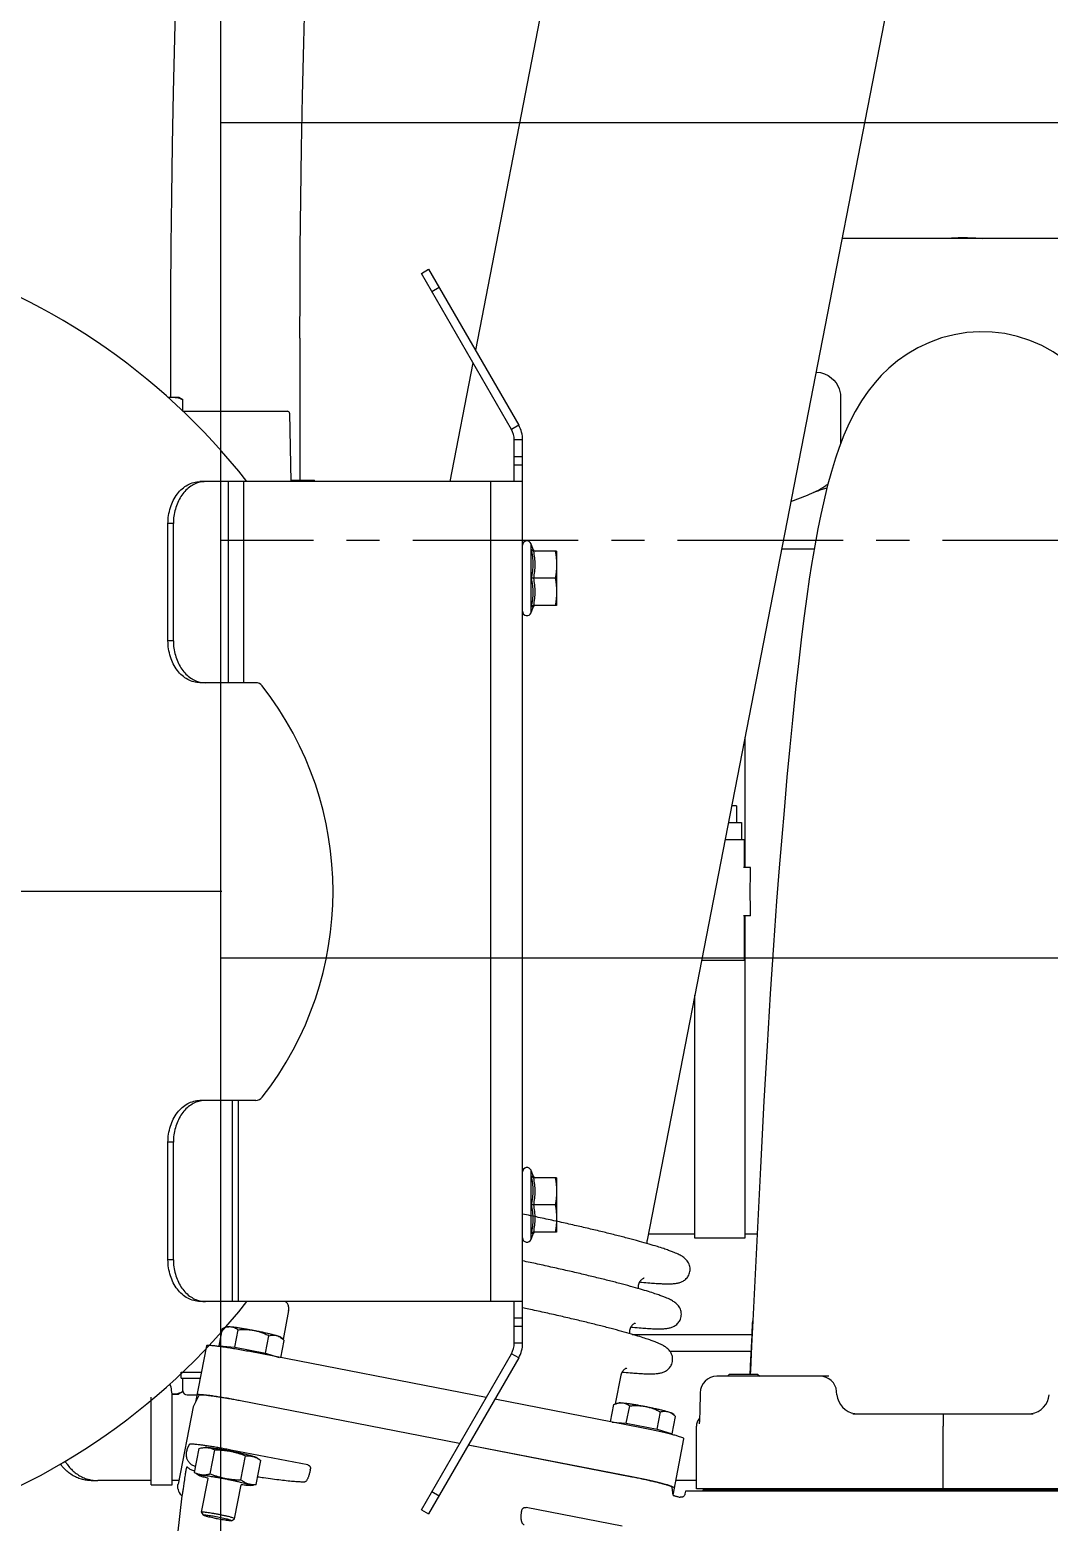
# Model space of a CAD drawing. Header units: millimetres. Extents: x 156850 to 204135, y 56350 to 74150.
# Drawn here: x 174204.4 to 174448.3, y 61347.1 to 61704.3 of the extents above; entities that cross this region are included whole.
import ezdxf

# ---------------------------------------------------------------- set-up
doc = ezdxf.new("R2010")
doc.units = ezdxf.units.MM
doc.header["$LTSCALE"] = 150
doc.linetypes.add('X-2F-PLAN$0$CENTER', pattern=[2, 1.25, -0.25, 0.25, -0.25])
doc.layers.add('-----33 Equipment', color=5, linetype='Continuous')

# ---------------------------------------------------------------- blocks, each defined once
blk = doc.blocks.new('X-2F-PLAN$0$filter_oben')
at = {"color": 0, "linetype": 'Continuous'}
for p, q in [((1854.13, 6687.09), (1854.13, 6688.38)), ((1854.13, 6688.38), (1882.26, 6688.38)), ((1882.26, 6687.09), (1882.26, 6688.38)), ((2002.26, 6687.09), (2002.26, 6688.38)), ((2002.26, 6688.38), (2030.38, 6688.38)), ((2030.38, 6687.09), (2030.38, 6688.38)), ((1854.13, 6687.09), (1882.26, 6687.09)), ((2002.26, 6687.09), (2030.38, 6687.09)), ((1844.13, 6603.5), (1844.13, 6680.72)), ((1892.26, 6667.39), (1892.26, 6680.72)), ((1992.26, 6667.39), (1992.26, 6680.72)), ((2040.38, 6603.5), (2040.38, 6680.72)), ((1892.26, 6673.04), (1844.13, 6673.04)), ((2040.38, 6673.99), (1992.26, 6673.99)), ((1892.26, 6671.58), (1844.13, 6671.58)), ((2040.38, 6670.34), (1992.26, 6670.34)), ((1794.29, 6627.73), (1793.29, 6626)), ((1794.29, 6627.73), (1831.63, 6606.17)), ((2052.88, 6606.17), (2090.23, 6627.73)), ((2090.23, 6627.73), (2091.23, 6626)), ((1830.63, 6604.44), (1793.29, 6626)), ((1798.62, 6625.23), (1797.62, 6623.5)), ((2091.23, 6626), (2053.88, 6604.44)), ((2085.9, 6625.23), (2086.9, 6623.5)), ((1844.13, 6611.11), (2040.38, 6611.11)), ((1830.63, 6604.44), (1831.63, 6606.17)), ((1834.13, 6603.5), (1834.13, 6605.5)), ((1834.13, 6605.5), (1844.13, 6605.5)), ((1838.13, 6603.5), (1838.13, 6605.5)), ((1840.13, 6603.5), (1840.13, 6605.5)), ((2040.38, 6605.5), (2050.38, 6605.5)), ((2044.38, 6605.5), (2044.38, 6603.5)), ((2046.38, 6605.5), (2046.38, 6603.5)), ((2050.38, 6603.5), (2050.38, 6605.5)), ((2053.88, 6604.44), (2052.88, 6606.17)), ((1834.13, 6603.5), (2050.38, 6603.5)), ((1875.53, 6601.49), (1858.99, 6601.49)), ((1860.43, 6600.96), (1858.99, 6601.49)), ((1860.43, 6600.96), (1860.41, 6601.36)), ((1860.76, 6595.4), (1860.76, 6600.84)), ((1867.26, 6595.67), (1867.26, 6600.84)), ((1873.76, 6595.4), (1873.76, 6600.84)), ((1875.53, 6601.49), (1874.09, 6600.96)), ((1874.11, 6601.36), (1874.09, 6600.96)), ((2025.53, 6601.49), (2008.99, 6601.49)), ((2010.43, 6600.96), (2008.99, 6601.49)), ((2010.43, 6600.96), (2010.41, 6601.36)), ((2010.76, 6595.4), (2010.76, 6600.84)), ((2017.26, 6595.67), (2017.26, 6600.84)), ((2023.76, 6595.4), (2023.76, 6600.84)), ((2025.53, 6601.49), (2024.09, 6600.96)), ((2024.11, 6601.36), (2024.09, 6600.96)), ((1873.76, 6595.4), (1860.76, 6595.4)), ((2023.76, 6595.4), (2010.76, 6595.4))]:
    blk.add_line(p, q, dxfattribs=at)
for centre, radius, start, end in [((1942.26, 6794.25), 158.75, 308.1867, 231.8133), ((1850.07, 6679.43), 5.94, 167.7899, 179.9545), ((1886.32, 6679.43), 5.94, 0.0455, 12.2101), ((1998.2, 6679.43), 5.94, 167.7899, 179.9545), ((2034.44, 6679.43), 5.94, 0.0455, 12.2101), ((1894.25, 6667.39), 1.99, 180.0271, 232.0564), ((1990.27, 6667.39), 1.99, 307.9436, 359.9729), ((1834.13, 6610.5), 5, 240, 270), ((2050.38, 6610.5), 5, 270, 300), ((1834.13, 6610.5), 7, 240, 270), ((1859.35, 6602.46), 1.04, 90, 250), ((1875.17, 6602.46), 1.04, 290, 90), ((2009.35, 6602.46), 1.04, 90, 250), ((2025.17, 6602.46), 1.04, 290, 90), ((2050.38, 6610.5), 7, 270, 300), ((1860.26, 6600.49), 0.5, 0, 70), ((1874.26, 6600.49), 0.5, 110, 180), ((2010.26, 6600.49), 0.5, 0, 70), ((2024.26, 6600.49), 0.5, 110, 180)]:
    blk.add_arc(centre, radius, start, end, dxfattribs=at)
blk.add_ellipse((1942.26, 6728.87), major_axis=(-35.07, 71.9), ratio=1, start_param=-4.258311, end_param=-2.932468, dxfattribs=at)
for points, start_tangent, end_tangent in [([(1844.13, 6680.72), (1844.9, 6683.65), (1847.06, 6686.14), (1850.31, 6687.8), (1854.13, 6688.38)], (0, 1), (1, 0)), ([(1882.26, 6688.38), (1886.09, 6687.8), (1889.33, 6686.14), (1891.5, 6683.65), (1892.26, 6680.72)], (1, 0), (0, -1)), ([(1992.26, 6680.72), (1993.02, 6683.65), (1995.19, 6686.14), (1998.43, 6687.8), (2002.26, 6688.38)], (0, 1), (1, 0)), ([(2030.38, 6688.38), (2034.21, 6687.8), (2037.45, 6686.14), (2039.62, 6683.65), (2040.38, 6680.72)], (1, 0), (0, -1)), ([(1854.13, 6687.09), (1850.69, 6686.62), (1847.67, 6685.28), (1845.44, 6683.21), (1844.27, 6680.68)], (-1, 0), (-0.211309, -0.977419)), ([(1892.12, 6680.68), (1890.96, 6683.21), (1888.73, 6685.28), (1885.7, 6686.62), (1882.26, 6687.09)], (-0.211309, 0.977419), (-1, 0)), ([(2002.26, 6687.09), (1998.81, 6686.62), (1995.79, 6685.28), (1993.56, 6683.21), (1992.39, 6680.68)], (-1, 0), (-0.211309, -0.977419)), ([(2040.25, 6680.68), (2039.08, 6683.21), (2036.85, 6685.28), (2033.83, 6686.62), (2030.38, 6687.09)], (-0.211309, 0.977419), (-1, 0)), ([(1860.41, 6601.36), (1863.84, 6600.96), (1867.26, 6601.36)], (0.978182, -0.207751), (0.977723, 0.209898)), ([(1860.76, 6600.84), (1860.65, 6601.16), (1860.41, 6601.36)], (0, 1), (-0.919946, 0.392044)), ([(1860.76, 6600.84), (1864.01, 6600.5), (1867.26, 6600.84)], (0.980846, -0.194784), (0.980846, 0.194785)), ([(1867.26, 6600.84), (1867.26, 6601.01), (1867.26, 6601.36)], (0.005342, 0.999986), (0.065616, 0.997845)), ([(1867.26, 6601.36), (1870.67, 6600.96), (1874.11, 6601.36)], (0.977723, -0.209898), (0.978182, 0.207751)), ([(1867.26, 6600.84), (1870.51, 6600.5), (1873.76, 6600.84)], (0.980846, -0.194784), (0.980846, 0.194784)), ([(1873.76, 6600.84), (1873.86, 6601.16), (1874.11, 6601.36)], (0.005342, 0.999986), (0.923771, 0.382946)), ([(2010.41, 6601.36), (2013.84, 6600.96), (2017.26, 6601.36)], (0.978182, -0.207751), (0.977723, 0.209898)), ([(2010.76, 6600.84), (2010.65, 6601.16), (2010.41, 6601.36)], (0, 1), (-0.919946, 0.392044)), ([(2010.76, 6600.84), (2014.01, 6600.5), (2017.26, 6600.84)], (0.980846, -0.194784), (0.980846, 0.194785)), ([(2017.26, 6600.84), (2017.26, 6601.01), (2017.26, 6601.36)], (0.005342, 0.999986), (0.065616, 0.997845)), ([(2017.26, 6601.36), (2020.67, 6600.96), (2024.11, 6601.36)], (0.977723, -0.209898), (0.978182, 0.207751)), ([(2017.26, 6600.84), (2020.51, 6600.5), (2023.76, 6600.84)], (0.980846, -0.194784), (0.980846, 0.194784)), ([(2023.76, 6600.84), (2023.86, 6601.16), (2024.11, 6601.36)], (0.005342, 0.999986), (0.923771, 0.382946)), ([(1864.01, 6595.4), (1860.76, 6595.67)], (-1, 0), (-0.988244, 0.152882)), ([(1867.26, 6595.67), (1864.01, 6595.4)], (-0.988244, -0.152882), (-1, 0)), ([(1870.51, 6595.4), (1867.26, 6595.67)], (-1, 0), (-0.988244, 0.152882)), ([(1873.76, 6595.67), (1870.51, 6595.4)], (-0.988244, -0.152882), (-1, 0)), ([(2014.01, 6595.4), (2010.76, 6595.67)], (-1, 0), (-0.988244, 0.152882)), ([(2017.26, 6595.67), (2014.01, 6595.4)], (-0.988244, -0.152882), (-1, 0)), ([(2020.51, 6595.4), (2017.26, 6595.67)], (-1, 0), (-0.988244, 0.152882)), ([(2023.76, 6595.67), (2020.51, 6595.4)], (-0.988244, -0.152882), (-1, 0))]:
    blk.add_spline(points, degree=3, dxfattribs=dict(at, start_tangent=start_tangent, end_tangent=end_tangent))
blk = doc.blocks.new('X-2F-PLAN$0$AUDIT_I_260115101451-0')
at = {"color": 0}
for p, q in [((-1027.5, 257.4), (-1041.7, 257.4)), ((-1061.5, 228.61), (-1061.5, 222.9)), ((-1027.5, 226.4), (-1061.5, 226.4)), ((-1061.87, 222.9), (-1061.5, 222.9))]:
    blk.add_line(p, q, dxfattribs=at)
for points in [[(-852.88, 252.98), (-883.13, 254.09), (-898.88, 254.66), (-914.18, 255.19), (-928.63, 255.67), (-942.42, 256.08), (-955.74, 256.44), (-968.69, 256.74), (-981.27, 256.98), (-993.48, 257.17), (-1005.29, 257.3), (-1016.69, 257.38), (-1027.5, 257.4)], [(-1027.5, 226.4), (-1017.09, 226.38), (-1005.88, 226.31), (-994.14, 226.18), (-981.98, 225.99), (-969.52, 225.75), (-956.84, 225.45), (-944.01, 225.11)]]:
    blk.add_lwpolyline(points, dxfattribs=at)
blk = doc.blocks.new('X-2F-PLAN$0$A$C73FA2420')
at = {"color": 0, "linetype": 'X-2F-PLAN$0$CENTER', "ltscale": 4}
blk.add_line((1743.73, 1387.96), (1743.73, 1625.51), dxfattribs=at)
at = {"color": 0, "linetype": 'Continuous'}
for p, q in [((1602.73, 1419.21), (1602.73, 1417.68)), ((1602.73, 1404.87), (1602.73, 1417.68)), ((1601.73, 1404.87), (1601.73, 1399.87)), ((1601.73, 1404.87), (1622.73, 1404.87)), ((1862.03, 1398.28), (1862.03, 1400.87)), ((1599.07, 1397.55), (1579.65, 1399.77)), ((1600.68, 1398.46), (1600.65, 1398.45)), ((1601.73, 1399.87), (1622.73, 1399.87)), ((1620.42, 1394.85), (1601.84, 1398.46)), ((1602.73, 1398.29), (1602.73, 1399.87)), ((1623.43, 1399.9), (1623.43, 1398.37)), ((1624.01, 1397.37), (1623.43, 1398.37)), ((1627.23, 1397.37), (1624.01, 1397.37)), ((1624.23, 1397.28), (1627.23, 1397.28)), ((1627.23, 1397.73), (1627.23, 1393.18)), ((1627.23, 1397.73), (1628.73, 1397.73)), ((1628.73, 1397.73), (1628.73, 1392.89)), ((1858.73, 1397.29), (1858.73, 1372.27)), ((1858.73, 1397.28), (1861.46, 1397.28)), ((1861.46, 1397.28), (1862.03, 1398.28)), ((1603.9, 1393.3), (1604.27, 1393.93)), ((1604.67, 1394.52), (1610.44, 1393.4)), ((1609.5, 1396.4), (1609.7, 1396.36)), ((1611.37, 1395.76), (1610.53, 1396.18)), ((1623.13, 1393.47), (1620.42, 1394.85)), ((1634.97, 1391.68), (1621.5, 1394.3)), ((1623.23, 1396.28), (1623.23, 1393.97)), ((1594.41, 1392.3), (1595.13, 1392.79)), ((1594.41, 1392.3), (1594.42, 1392.3)), ((1595.13, 1392.79), (1595.15, 1392.8)), ((1595.15, 1392.8), (1603.27, 1391.22)), ((1604.34, 1390.76), (1610.11, 1389.64)), ((1610.58, 1392.7), (1610.69, 1391.98)), ((1634.99, 1388.63), (1634.66, 1384.87)), ((1634.71, 1387.71), (1634.99, 1388.63)), ((1634.99, 1388.63), (1639.17, 1387.81)), ((1639.17, 1387.81), (1639.35, 1387.34)), ((1639.35, 1387.34), (1639.58, 1386.67)), ((1593.12, 1385.69), (1593.61, 1384.96)), ((1593.13, 1385.68), (1593.12, 1385.69)), ((1593.62, 1384.95), (1593.61, 1384.96)), ((1593.62, 1384.95), (1601.74, 1383.37)), ((1602.91, 1383.39), (1608.68, 1382.27)), ((1606.47, 1367.41), (1610.05, 1385.83)), ((1611.61, 1331.07), (1621.81, 1383.54)), ((1611.64, 1331.05), (1621.84, 1383.54)), ((1634.66, 1384.87), (1633.23, 1377.5)), ((1634.66, 1384.87), (1638.84, 1384.05)), ((1601.55, 1381.2), (1601.66, 1380.48)), ((1601.8, 1379.79), (1607.57, 1378.66)), ((1607.97, 1379.26), (1608.34, 1379.88)), ((1622.61, 1324.72), (1633.6, 1381.25)), ((1633.23, 1377.5), (1632.24, 1374.27)), ((1633.23, 1377.5), (1637.41, 1376.69)), ((1632.16, 1373.88), (1636.31, 1373.08)), ((1636.66, 1373.45), (1636.31, 1373.08)), ((1643.42, 1371.98), (1636.53, 1373.32)), ((1636.65, 1373.45), (1637.11, 1373.98)), ((1858.24, 1371.77), (1841.86, 1371.48)), ((1605.33, 1366.8), (1605.53, 1366.76)), ((1870.33, 1327.87), (1841.86, 1333.4)), ((1603.59, 1289.84), (1611.21, 1328.99)), ((1603.62, 1289.83), (1611.23, 1328.98)), ((2101.97, 1282.84), (1873.32, 1327.29)), ((1615.38, 1287.55), (1622.2, 1322.64)), ((1591.84, 1292.12), (1596.31, 1315.15)), ((1595.49, 1316.17), (1595.69, 1316.13)), ((1616.74, 1294.52), (1616.45, 1291.16)), ((1616.81, 1294.91), (1620.96, 1294.11)), ((1620.96, 1294.11), (1621.14, 1293.63)), ((1627.97, 1292.46), (1621.07, 1293.8)), ((1621.14, 1293.64), (1621.37, 1292.97)), ((1616.45, 1291.16), (1615.01, 1283.79)), ((1616.45, 1291.16), (1620.63, 1290.35)), ((1637.73, 1289.72), (1637.73, 1261.04)), ((2086.51, 1203.33), (1660.3, 1286.18)), ((1615.01, 1283.79), (1613.91, 1280.19)), ((1615.01, 1283.79), (1619.2, 1282.98)), ((1661.73, 1274.78), (1661.73, 1285.9)), ((1599.25, 1279.98), (1601.1, 1280.14)), ((1599.28, 1279.98), (1612.75, 1277.36)), ((1602.73, 1274.36), (1602.73, 1279.31)), ((1613.91, 1280.19), (1613.99, 1281.14)), ((1613.91, 1280.19), (1618.09, 1279.37)), ((1618.44, 1279.75), (1618.09, 1279.37)), ((1618.44, 1279.74), (1618.9, 1280.28)), ((1633.73, 1280.74), (1633.73, 1261.23)), ((1600.24, 1276.97), (1599.53, 1277.11)), ((1600.24, 1156.3), (1600.24, 1276.97)), ((1600.46, 1272.86), (1600.24, 1272.86)), ((1600.46, 1157.86), (1600.46, 1272.86)), ((1600.73, 1156.34), (1600.73, 1274.36)), ((1600.73, 1274.36), (1615.73, 1274.36)), ((1618.14, 1273.6), (1617.7, 1273.62)), ((1618.62, 1273.58), (1618.14, 1273.6)), ((1619.15, 1273.57), (1618.62, 1273.58)), ((1619.73, 1273.55), (1619.15, 1273.57)), ((1620.34, 1273.53), (1619.73, 1273.55)), ((1621, 1273.52), (1620.34, 1273.53)), ((1622.04, 1273.49), (1621, 1273.52)), ((1623.63, 1273.46), (1622.04, 1273.49)), ((1623.72, 1273.46), (1623.63, 1273.46)), ((1623.74, 1273.46), (1623.72, 1273.46)), ((1660.73, 1262.78), (1660.73, 1274.78)), ((1660.73, 1274.78), (1718.96, 1274.78)), ((1727.23, 1262.98), (1727.23, 1273.17)), ((1627.73, 1242.66), (1627.73, 1269.46)), ((1600.73, 1267.09), (1600.46, 1267.09)), ((1628.24, 1266.47), (1627.73, 1266.97)), ((1628.24, 1266.47), (1628.24, 1259.72)), ((1756.23, 1267.53), (1756.23, 1262.98)), ((1760.23, 1266.75), (1760.23, 1263.58)), ((1764.23, 1264.78), (1760.23, 1264.78)), ((1764.23, 1264.78), (1764.23, 1265.98)), ((1737.93, 1262.78), (1660.73, 1262.78)), ((1661.73, 1259.87), (1661.73, 1262.78)), ((1737.93, 1262.98), (1727.23, 1262.98)), ((1737.93, 1261.43), (1737.93, 1263.13)), ((1749.53, 1261.43), (1749.53, 1263.13)), ((1756.23, 1262.98), (1749.53, 1262.98)), ((1780.69, 1262.78), (1749.53, 1262.78)), ((1760.23, 1263.58), (1756.23, 1263.58)), ((1600.73, 1259.09), (1600.46, 1259.09)), ((1628.24, 1259.72), (1627.73, 1259.21)), ((1640.99, 1260.89), (1640.99, 1260.89)), ((1825.73, 1246.19), (1825.73, 1254.02)), ((1837.11, 1251.81), (1838.63, 1247.8)), ((1623.3, 1240.74), (1624.08, 1240.81)), ((1850.02, 1240.22), (1850.02, 1240.22)), ((1862.1, 1239.88), (1850.9, 1239.89)), ((1853.97, 1239.88), (1850.91, 1239.89)), ((1618.73, 1236.9), (1618.73, 1193.78)), ((1900.08, 1164.77), (1900.08, 1239.57)), ((1865.62, 1231.6), (1865.62, 1231.6)), ((1600.73, 1215.34), (1615.73, 1215.34))]:
    blk.add_line(p, q, dxfattribs=at)
for points in [[(1600.65, 1398.45), (1600.51, 1398.42), (1600.18, 1398.31), (1599.85, 1398.16), (1599.52, 1397.97), (1599.22, 1397.72), (1599.06, 1397.56)], [(1617.7, 1273.62), (1617.32, 1273.63), (1617.15, 1273.64), (1616.99, 1273.65), (1616.85, 1273.66), (1616.72, 1273.67), (1616.61, 1273.68), (1616.51, 1273.68), (1616.43, 1273.69), (1616.38, 1273.69), (1616.34, 1273.7), (1616.33, 1273.7)], [(1640.99, 1260.89), (1635.03, 1261.17), (1629.1, 1261.46), (1628.24, 1261.5)], [(1693.57, 1258.21), (1677.72, 1259.05), (1660.09, 1259.95), (1640.99, 1260.89)], [(1741.46, 1255.18), (1730.87, 1255.93), (1719.25, 1256.71), (1706.77, 1257.47), (1693.57, 1258.21)], [(1627.75, 1254.64), (1627.78, 1254.6), (1627.77, 1254.62), (1627.74, 1254.71), (1627.73, 1254.81)], [(1763.18, 1253.41), (1756.76, 1253.95), (1749.43, 1254.57), (1741.46, 1255.18)], [(1784.73, 1251.41), (1778.41, 1252.02), (1771.15, 1252.71), (1763.18, 1253.41)], [(1804.73, 1249.23), (1798.93, 1249.9), (1792.18, 1250.65), (1784.73, 1251.41)], [(1822.06, 1246.8), (1818.54, 1247.35), (1814.39, 1247.97), (1809.73, 1248.61), (1804.73, 1249.23)], [(1836.79, 1243.97), (1833.98, 1244.58), (1830.53, 1245.3), (1826.5, 1246.06), (1822.06, 1246.8)], [(1850.02, 1240.22), (1847.46, 1241.09), (1844.33, 1242.05), (1840.71, 1243.04), (1836.79, 1243.97)], [(1867.96, 1244.69), (1867.68, 1243.73), (1867.27, 1242.87), (1866.75, 1242.11), (1866.15, 1241.47), (1865.49, 1240.94), (1864.8, 1240.53), (1864.11, 1240.23), (1863.43, 1240.03), (1862.84, 1239.92), (1862.43, 1239.89), (1862.19, 1239.88), (1862.1, 1239.88)], [(1868.08, 1245.79), (1868.08, 1245.69), (1867.96, 1244.69)], [(1865.62, 1231.6), (1863.53, 1233.27), (1861.17, 1234.89), (1858.63, 1236.41), (1855.9, 1237.81), (1853, 1239.09), (1850.02, 1240.22)], [(1862.26, 1178.46), (1863.33, 1179.13), (1865.29, 1180.53), (1867.3, 1182.2), (1869.28, 1184.17), (1871.18, 1186.44), (1872.92, 1188.96), (1874.43, 1191.69), (1875.68, 1194.56), (1876.63, 1197.52), (1877.29, 1200.53), (1877.66, 1203.56), (1877.74, 1206.58), (1877.53, 1209.63), (1877.04, 1212.69), (1876.25, 1215.7), (1875.19, 1218.6), (1873.9, 1221.34), (1872.4, 1223.89), (1870.75, 1226.23), (1869.01, 1228.32), (1867.24, 1230.14), (1865.62, 1231.6)]]:
    blk.add_lwpolyline(points, dxfattribs=at)
for centre, radius, start, end in [((1622.73, 1410.87), 11, 270, 286.8177), ((1624.23, 1396.28), 1, 90, 180), ((1858.23, 1397.29), 0.5, 0, 1.2168), ((1858.23, 1372.27), 0.5, 271, 0), ((1623.73, 1269.46), 4, 0, 89.8649), ((1603.36, 1268.36), 2.9, 180, 202.6199), ((1599.76, 1266.86), 1, 13.4186, 22.6199), ((1623.73, 1244.79), 4, 275, 360), ((1623.73, 1235.76), 5, 95, 171.6352), ((1623.73, 1194.92), 5, 188.3649, 265)]:
    blk.add_arc(centre, radius, start, end, dxfattribs=at)
for points, knots in [([(1602.73, 1419.21), (1602.73, 1419.61), (1602.79, 1420.42), (1603.05, 1421.61), (1603.47, 1422.76), (1604.05, 1423.85), (1604.78, 1424.85), (1605.65, 1425.76), (1606.32, 1426.31), (1606.69, 1426.57), (1606.71, 1426.58)], [0, 0, 0, 0, 1.20827, 2.422122, 3.638872, 4.869378, 6.107631, 7.361112, 8.627619, 8.699974, 8.699974, 8.699974, 8.699974]), ([(1607.36, 1425.47), (1607.12, 1425.32), (1606.52, 1424.94), (1605.65, 1424.23), (1604.78, 1423.32), (1604.05, 1422.31), (1603.47, 1421.23), (1603.08, 1420.17), (1602.92, 1419.48), (1602.87, 1419.18)], [5.625132, 5.625132, 5.625132, 5.625132, 6.476593, 7.7431, 8.99658, 10.234833, 11.46534, 12.68209, 13.595189, 13.595189, 13.595189, 13.595189]), ([(1628.73, 1292.16), (1628.72, 1292), (1628.63, 1291.18), (1628.51, 1289.85), (1628.39, 1288.29), (1628.32, 1287.06), (1628.29, 1286.07), (1628.28, 1285.27), (1628.3, 1284.61), (1628.33, 1284.06), (1628.38, 1283.57), (1628.45, 1283.13), (1628.55, 1282.72), (1628.67, 1282.32), (1628.84, 1281.93), (1629.05, 1281.55), (1629.35, 1281.16), (1629.71, 1280.81), (1630.15, 1280.5), (1630.64, 1280.26), (1631.21, 1280.1), (1631.81, 1280.05), (1632.42, 1280.12), (1633, 1280.29), (1633.52, 1280.56), (1633.95, 1280.89), (1634.3, 1281.23), (1634.6, 1281.61), (1634.88, 1282.01), (1635.13, 1282.45), (1635.39, 1282.97), (1635.66, 1283.58), (1635.97, 1284.34), (1636.32, 1285.29), (1636.74, 1286.5), (1637.24, 1288.06), (1637.82, 1290), (1638.47, 1292.3), (1639.17, 1294.89), (1639.89, 1297.71), (1640.64, 1300.73), (1641.41, 1303.95), (1642.2, 1307.34), (1643, 1310.88), (1643.63, 1313.78), (1644, 1315.49), (1644.1, 1315.98)], [0, 0, 0, 0, 0.497189, 2.462113, 3.992101, 5.202948, 6.169981, 6.953907, 7.600108, 8.146987, 8.625029, 9.061324, 9.478, 9.900983, 10.308738, 10.740399, 11.217928, 11.75662, 12.2658, 12.813708, 13.402647, 14.013202, 14.614489, 15.232067, 15.831923, 16.35694, 16.835245, 17.317595, 17.789427, 18.292561, 18.853442, 19.511706, 20.310142, 21.302031, 22.553787, 24.156215, 26.205704, 28.643321, 31.329975, 34.242857, 37.365994, 40.681471, 44.169036, 47.806724, 51.571401, 53.069589, 53.069589, 53.069589, 53.069589]), ([(1639.51, 1290.07), (1639.49, 1289.9), (1639.41, 1289.09), (1639.29, 1287.76), (1639.17, 1286.2), (1639.1, 1284.96), (1639.07, 1283.97), (1639.06, 1283.18), (1639.08, 1282.52), (1639.11, 1281.96), (1639.16, 1281.48), (1639.23, 1281.04), (1639.32, 1280.62), (1639.45, 1280.23), (1639.62, 1279.84), (1639.83, 1279.46), (1640.12, 1279.07), (1640.49, 1278.71), (1640.92, 1278.4), (1641.42, 1278.16), (1641.98, 1278.01), (1642.59, 1277.96), (1643.2, 1278.02), (1643.78, 1278.2), (1644.3, 1278.47), (1644.73, 1278.79), (1645.08, 1279.14), (1645.38, 1279.51), (1645.65, 1279.91), (1645.91, 1280.36), (1646.17, 1280.87), (1646.44, 1281.49), (1646.75, 1282.24), (1647.1, 1283.19), (1647.52, 1284.41), (1648.02, 1285.96), (1648.6, 1287.91), (1649.25, 1290.21), (1649.95, 1292.79), (1650.67, 1295.61), (1651.42, 1298.64), (1652.19, 1301.85), (1652.98, 1305.24), (1653.77, 1308.79), (1654.56, 1312.38), (1655.08, 1314.8), (1655.33, 1315.98)], [0, 0, 0, 0, 0.501385, 2.466309, 3.996297, 5.207143, 6.174177, 6.958102, 7.604303, 8.151183, 8.629224, 9.065519, 9.482195, 9.905178, 10.312933, 10.744594, 11.222123, 11.760816, 12.269995, 12.817903, 13.406842, 14.017398, 14.618685, 15.236262, 15.836118, 16.361135, 16.83944, 17.32179, 17.793622, 18.296757, 18.857637, 19.515901, 20.314337, 21.306226, 22.557982, 24.16041, 26.209899, 28.647517, 31.33417, 34.247052, 37.370189, 40.685666, 44.173231, 47.810919, 51.575596, 55.215408, 55.215408, 55.215408, 55.215408]), ([(1650.29, 1287.98), (1650.27, 1287.81), (1650.19, 1286.99), (1650.06, 1285.67), (1649.95, 1284.1), (1649.88, 1282.87), (1649.84, 1281.88), (1649.84, 1281.08), (1649.85, 1280.42), (1649.89, 1279.87), (1649.94, 1279.38), (1650.01, 1278.94), (1650.1, 1278.53), (1650.23, 1278.13), (1650.39, 1277.74), (1650.61, 1277.36), (1650.9, 1276.97), (1651.27, 1276.62), (1651.7, 1276.31), (1652.2, 1276.07), (1652.76, 1275.91), (1653.36, 1275.86), (1653.97, 1275.93), (1654.56, 1276.1), (1655.08, 1276.37), (1655.5, 1276.7), (1655.86, 1277.04), (1656.16, 1277.42), (1656.43, 1277.82), (1656.69, 1278.26), (1656.94, 1278.78), (1657.22, 1279.39), (1657.53, 1280.15), (1657.88, 1281.1), (1658.3, 1282.31), (1658.79, 1283.87), (1659.38, 1285.81), (1660.03, 1288.11), (1660.72, 1290.7), (1661.45, 1293.52), (1662.2, 1296.54), (1662.97, 1299.76), (1663.75, 1303.15), (1664.55, 1306.69), (1665.35, 1310.36), (1666.02, 1313.47), (1666.41, 1315.36), (1666.54, 1315.98)], [0, 0, 0, 0, 0.501385, 2.466309, 3.996297, 5.207143, 6.174177, 6.958102, 7.604303, 8.151183, 8.629224, 9.065519, 9.482195, 9.905178, 10.312933, 10.744594, 11.222123, 11.760816, 12.269995, 12.817903, 13.406842, 14.017398, 14.618685, 15.236262, 15.836118, 16.361135, 16.83944, 17.32179, 17.793622, 18.296757, 18.857637, 19.515901, 20.314337, 21.306226, 22.557982, 24.16041, 26.209899, 28.647517, 31.33417, 34.247052, 37.370189, 40.685666, 44.173231, 47.810919, 51.575596, 55.443118, 57.355714, 57.355714, 57.355714, 57.355714])]:
    blk.add_open_spline(points, degree=3, knots=knots, dxfattribs=at)
for points, start_tangent, end_tangent in [([(1602.87, 1419.18), (1602.82, 1418.88), (1602.73, 1417.68)], (-0.175726, -0.984439), (0, -1)), ([(1602.19, 1397.03), (1601.54, 1397.12), (1600.95, 1397.2), (1600.43, 1397.28), (1599.98, 1397.35), (1599.61, 1397.42), (1599.33, 1397.47), (1599.15, 1397.52), (1599.07, 1397.55)], (-0.991474, 0.130302), (-0.747726, 0.664008)), ([(1600.68, 1398.46), (1600.96, 1398.5), (1601.4, 1398.51), (1601.82, 1398.47)], (0.980041, 0.198796), (0.983006, -0.183576)), ([(1601.82, 1398.47), (1601.84, 1398.46)], (0.983006, -0.183576), (0.981969, -0.189044)), ([(1605.94, 1396.4), (1605.84, 1396.44), (1605.63, 1396.5), (1605.3, 1396.56), (1604.86, 1396.64), (1604.32, 1396.73), (1603.69, 1396.82), (1602.97, 1396.92), (1602.19, 1397.03)], (-0.727912, 0.68567), (-0.991474, 0.130301)), ([(1623.44, 1399.23), (1623.5, 1399.84), (1623.52, 1399.9)], (0, 1), (0.227762, 0.973717)), ([(1623.56, 1398.4), (1623.5, 1398.62), (1623.44, 1399.23)], (-0.27381, 0.961784), (0, 1)), ([(1624.01, 1397.37), (1623.7, 1398), (1623.56, 1398.4)], (-0.49849, 0.866895), (-0.27381, 0.961784)), ([(1861.91, 1398.32), (1861.77, 1397.92), (1861.46, 1397.28)], (-0.273808, -0.961784), (-0.49849, -0.866895)), ([(1862.03, 1399.14), (1861.97, 1398.53), (1861.91, 1398.32)], (0, -1), (-0.273808, -0.961784)), ([(1603.26, 1391.22), (1603.29, 1391.31), (1603.45, 1391.92), (1603.59, 1392.44), (1603.72, 1392.85), (1603.83, 1393.15), (1603.9, 1393.3)], (0.24037, 0.970681), (0.511232, 0.859443)), ([(1603.98, 1393.37), (1604.02, 1393.3), (1604.04, 1393.11), (1604.03, 1392.79), (1603.99, 1392.36), (1603.94, 1391.83), (1603.85, 1391.2), (1603.84, 1391.11)], (0.981627, -0.190809), (-0.140757, -0.990044)), ([(1603.9, 1393.3), (1603.92, 1393.32), (1603.98, 1393.37)], (0.511232, 0.859443), (0.981627, -0.190809)), ([(1604.4, 1393.87), (1604.35, 1393.72), (1604.24, 1393.32), (1604.17, 1392.92), (1604.13, 1392.5), (1604.14, 1392.08), (1604.17, 1391.65), (1604.24, 1391.21), (1604.28, 1391.02)], (-0.328224, -0.9446), (0.213746, -0.976889)), ([(1604.27, 1393.92), (1604.41, 1394.14), (1604.67, 1394.52)], (0.511119, 0.85951), (0.589591, 0.807702)), ([(1604.67, 1394.52), (1604.49, 1394.12), (1604.4, 1393.87)], (-0.429609, -0.903015), (-0.328224, -0.9446)), ([(1606, 1396.34), (1605.91, 1396.18), (1605.78, 1396.01), (1605.61, 1395.76), (1605.42, 1395.43), (1605.24, 1394.99), (1605.12, 1394.47)], (0.729343, -0.684148), (-0.146354, -0.989232)), ([(1605.12, 1394.47), (1605.2, 1394.42)], (0.84033, -0.542076), (0.836354, -0.548189)), ([(1605.94, 1396.4), (1606, 1396.34)], (0.727741, -0.685852), (0.729285, -0.68421)), ([(1606.06, 1394.25), (1606.08, 1394.31), (1606.23, 1394.71), (1606.43, 1395.08), (1606.67, 1395.4), (1606.93, 1395.67), (1607.21, 1395.9), (1607.53, 1396.1), (1607.87, 1396.26), (1608.26, 1396.37), (1608.67, 1396.44), (1609.09, 1396.45), (1609.5, 1396.4)], (0.25968, 0.965695), (0.981627, -0.190809)), ([(1609.7, 1396.36), (1609.88, 1396.33), (1610.04, 1396.29), (1610.2, 1396.26), (1610.33, 1396.23), (1610.43, 1396.21), (1610.53, 1396.18)], (0.981627, -0.190809), (0.891352, -0.453312)), ([(1610.05, 1385.83), (1610.29, 1387.1), (1610.52, 1388.35), (1610.73, 1389.55), (1610.92, 1390.7), (1611.08, 1391.77), (1611.22, 1392.74), (1611.32, 1393.6), (1611.4, 1394.33), (1611.44, 1394.92), (1611.45, 1395.36), (1611.43, 1395.64), (1611.37, 1395.76)], (0.190809, 0.981627), (-0.891352, 0.453312)), ([(1610.44, 1393.4), (1610.54, 1392.95), (1610.58, 1392.69)], (0.244089, -0.969753), (0.151923, -0.988392)), ([(1621.81, 1383.54), (1622.05, 1384.81), (1622.28, 1386.06), (1622.49, 1387.27), (1622.67, 1388.42), (1622.84, 1389.49), (1622.97, 1390.46), (1623.08, 1391.31), (1623.16, 1392.04), (1623.2, 1392.63), (1623.21, 1393.07), (1623.18, 1393.35), (1623.13, 1393.47)], (0.190809, 0.981627), (-0.891352, 0.453312)), ([(1621.84, 1383.54), (1622.14, 1385.15), (1622.43, 1386.73), (1622.68, 1388.23), (1622.9, 1389.62), (1623.07, 1390.86), (1623.2, 1391.93), (1623.28, 1392.79), (1623.31, 1393.42)], (0.190809, 0.981627), (0.008625, 0.999963)), ([(1623.31, 1393.48), (1623.29, 1393.82), (1623.21, 1393.97)], (-0.004141, 0.999991), (-0.981627, 0.190809)), ([(1623.31, 1393.42), (1623.31, 1393.48)], (0.008625, 0.999963), (-0.004141, 0.999991)), ([(1593.12, 1385.69), (1593.1, 1385.77), (1593.11, 1386.02), (1593.15, 1386.43), (1593.22, 1386.96), (1593.31, 1387.59), (1593.43, 1388.29), (1593.57, 1389.03), (1593.72, 1389.77), (1593.87, 1390.46), (1594.02, 1391.09), (1594.15, 1391.61), (1594.27, 1391.99), (1594.36, 1392.23), (1594.4, 1392.3)], (-0.755198, 0.655497), (0.945761, 0.324864)), ([(1593.13, 1385.68), (1593.19, 1385.75), (1593.28, 1385.99), (1593.4, 1386.38), (1593.53, 1386.9), (1593.68, 1387.52), (1593.83, 1388.22), (1593.98, 1388.95), (1594.12, 1389.69), (1594.24, 1390.39), (1594.33, 1391.03), (1594.4, 1391.56), (1594.44, 1391.96), (1594.45, 1392.21), (1594.42, 1392.3)], (0.981627, -0.190809), (-0.981627, 0.190809)), ([(1593.7, 1385.03), (1593.8, 1385.31), (1593.94, 1385.77), (1594.1, 1386.39), (1594.27, 1387.13), (1594.45, 1387.95), (1594.63, 1388.83), (1594.79, 1389.7), (1594.93, 1390.53), (1595.05, 1391.28), (1595.13, 1391.91), (1595.18, 1392.39), (1595.18, 1392.69)], (0.350599, 0.936526), (0.025759, 0.999668)), ([(1595.18, 1392.69), (1595.15, 1392.8)], (0.025759, 0.999668), (-0.981627, 0.190809)), ([(1603.84, 1391.11), (1603.75, 1390.5), (1603.63, 1389.72), (1603.48, 1388.9), (1603.33, 1388.04), (1603.16, 1387.17), (1602.99, 1386.29), (1602.81, 1385.44), (1602.63, 1384.62), (1602.46, 1383.86), (1602.31, 1383.26)], (-0.140757, -0.990044), (-0.24037, -0.970681)), ([(1604.34, 1390.76), (1604.04, 1389.96), (1603.78, 1389.16), (1603.55, 1388.36), (1603.35, 1387.55), (1603.19, 1386.74), (1603.07, 1385.92), (1602.99, 1385.09), (1602.93, 1384.25), (1602.91, 1383.39)], (-0.363174, -0.931721), (-0.012299, -0.999924)), ([(1604.28, 1391.02), (1604.34, 1390.76)], (0.213746, -0.976889), (0.244089, -0.969753)), ([(1610.11, 1389.64), (1610.09, 1388.78), (1610.03, 1387.94), (1609.95, 1387.11), (1609.83, 1386.29), (1609.67, 1385.48), (1609.47, 1384.67), (1609.24, 1383.88), (1608.98, 1383.08), (1608.68, 1382.27)], (-0.012299, -0.999924), (-0.363174, -0.931721)), ([(1610.5, 1389.82), (1610.41, 1389.2), (1610.29, 1388.43), (1610.15, 1387.6), (1609.99, 1386.75), (1609.83, 1385.87), (1609.65, 1385), (1609.48, 1384.15), (1609.3, 1383.33), (1609.12, 1382.57), (1608.98, 1381.96)], (-0.140757, -0.990044), (-0.24037, -0.970681)), ([(1610.35, 1390.21), (1610.28, 1390.04), (1610.11, 1389.64)], (-0.342303, -0.93959), (-0.429609, -0.903015)), ([(1610.39, 1390.33), (1610.35, 1390.21)], (-0.320634, -0.947203), (-0.342303, -0.93959)), ([(1610.43, 1390.44), (1610.39, 1390.33)], (-0.301467, -0.953477), (-0.320634, -0.947203)), ([(1610.65, 1391.98), (1610.64, 1391.66), (1610.61, 1391.24), (1610.54, 1390.84), (1610.43, 1390.44)], (0.025785, -0.999668), (-0.301467, -0.953477)), ([(1610.69, 1391.98), (1610.7, 1391.81), (1610.69, 1391.5), (1610.66, 1391.07), (1610.6, 1390.53), (1610.52, 1389.91), (1610.5, 1389.82)], (0.152054, -0.988372), (-0.140757, -0.990044)), ([(1610.58, 1392.69), (1610.61, 1392.51), (1610.64, 1392.08), (1610.65, 1391.98)], (0.151923, -0.988392), (0.025785, -0.999668)), ([(1634.84, 1388.65), (1634.96, 1389.64), (1635.04, 1390.5), (1635.07, 1391.14), (1635.04, 1391.53), (1634.97, 1391.68)], (0.129312, 0.991604), (-0.981627, 0.190809)), ([(1633.6, 1381.25), (1633.9, 1382.87), (1634.18, 1384.44), (1634.44, 1385.94), (1634.65, 1387.33), (1634.83, 1388.58)], (0.190809, 0.981627), (0.130467, 0.991453)), ([(1634.83, 1388.58), (1634.84, 1388.65)], (0.130467, 0.991453), (0.129312, 0.991604)), ([(1639.35, 1387.34), (1639.37, 1387.28), (1639.51, 1386.78), (1639.58, 1386.29), (1639.58, 1385.82)], (0.322803, -0.946466), (-0.08653, -0.996249)), ([(1639.58, 1386.67), (1639.6, 1386.61), (1639.61, 1386.31), (1639.58, 1385.82)], (0.327627, -0.944807), (-0.08653, -0.996249)), ([(1593.62, 1384.95), (1593.7, 1385.03)], (0.981627, -0.190809), (0.350599, 0.936526)), ([(1601.55, 1381.2), (1601.54, 1381.37), (1601.55, 1381.69), (1601.58, 1382.12), (1601.64, 1382.65), (1601.73, 1383.28), (1601.74, 1383.37)], (-0.152054, 0.988372), (0.140757, 0.990044)), ([(1602.31, 1383.26), (1602.29, 1383.17), (1602.13, 1382.56), (1601.99, 1382.04), (1601.86, 1381.63), (1601.75, 1381.33), (1601.66, 1381.16), (1601.6, 1381.1)], (-0.24037, -0.970681), (-0.981627, 0.190809)), ([(1602.75, 1383.17), (1602.65, 1383.01), (1602.42, 1382.63), (1602.22, 1382.25), (1602.06, 1381.86), (1601.94, 1381.46), (1601.86, 1381.05), (1601.81, 1380.64), (1601.79, 1380.22), (1601.8, 1379.79)], (-0.564131, -0.825685), (0.060052, -0.998195)), ([(1602.91, 1383.39), (1602.75, 1383.17)], (-0.589591, -0.807702), (-0.564131, -0.825685)), ([(1639.58, 1385.82), (1639.51, 1385.18), (1639.4, 1384.38), (1639.26, 1383.46), (1639.1, 1382.45), (1638.9, 1381.36), (1638.7, 1380.26)], (-0.08653, -0.996249), (-0.190809, -0.981627)), ([(1638.84, 1384.05), (1638.9, 1383.06), (1638.9, 1382.1), (1638.84, 1381.17), (1638.7, 1380.26)], (0.088436, -0.996082), (-0.190809, -0.981627)), ([(1639.58, 1385.82), (1639.5, 1385.37), (1639.35, 1384.93), (1639.13, 1384.49), (1638.84, 1384.05)], (-0.08653, -0.996249), (-0.590586, -0.806975)), ([(1601.6, 1381.1), (1601.56, 1381.18), (1601.55, 1381.2)], (-0.981627, 0.190809), (-0.152054, 0.988372)), ([(1601.8, 1379.79), (1601.7, 1380.24), (1601.66, 1380.49)], (-0.244089, 0.969753), (-0.151923, 0.988392)), ([(1602.37, 1368.2), (1602.4, 1369.26), (1602.49, 1370.56), (1602.63, 1372.1), (1602.82, 1373.86), (1603.06, 1375.82), (1603.36, 1377.98), (1603.57, 1379.44)], (0.004733, 0.999989), (0.145099, 0.989417)), ([(1607.97, 1379.27), (1607.83, 1379.04), (1607.57, 1378.66)], (-0.511119, -0.85951), (-0.589591, -0.807702)), ([(1608.26, 1379.81), (1608.06, 1379.43), (1607.97, 1379.27)], (-0.416538, -0.909118), (-0.511119, -0.85951)), ([(1608.3, 1379.9), (1608.26, 1379.81)], (-0.39839, -0.917216), (-0.416538, -0.909118)), ([(1608.68, 1381.52), (1608.67, 1381.42), (1608.62, 1381), (1608.54, 1380.6), (1608.42, 1380.2), (1608.3, 1379.9)], (-0.057542, -0.998343), (-0.39839, -0.917216)), ([(1608.98, 1381.96), (1608.95, 1381.87), (1608.8, 1381.26), (1608.65, 1380.74), (1608.52, 1380.33), (1608.41, 1380.04), (1608.34, 1379.88)], (-0.24037, -0.970681), (-0.511232, -0.859443)), ([(1608.68, 1382.27), (1608.69, 1381.84), (1608.69, 1381.65)], (0.060052, -0.998195), (-0.034599, -0.999401)), ([(1608.69, 1381.65), (1608.68, 1381.52)], (-0.034599, -0.999401), (-0.057542, -0.998343)), ([(1638.7, 1380.26), (1638.48, 1379.36), (1638.2, 1378.48), (1637.84, 1377.59), (1637.41, 1376.69)], (-0.190809, -0.981627), (-0.455135, -0.890422)), ([(1638.7, 1380.26), (1638.47, 1379.15), (1638.25, 1378.08), (1638.02, 1377.08), (1637.81, 1376.18), (1637.61, 1375.4), (1637.43, 1374.77)], (-0.190809, -0.981627), (-0.292972, -0.956121)), ([(1637.41, 1376.69), (1637.51, 1376.18), (1637.55, 1375.69), (1637.53, 1375.22), (1637.43, 1374.77)], (0.245284, -0.969451), (-0.292972, -0.956121)), ([(1637.43, 1374.77), (1637.25, 1374.34), (1637.01, 1373.91), (1636.69, 1373.49), (1636.66, 1373.45)], (-0.292972, -0.956121), (-0.65385, -0.756624)), ([(1637.43, 1374.77), (1637.27, 1374.31), (1637.15, 1374.04), (1637.11, 1373.98)], (-0.292972, -0.956121), (-0.657701, -0.753279)), ([(1643.42, 1371.98), (1643.92, 1371.93), (1644.37, 1371.99), (1644.77, 1372.12), (1645.09, 1372.28), (1645.31, 1372.45), (1645.45, 1372.59), (1645.51, 1372.65)], (0.981627, -0.190809), (0.643088, 0.765792)), ([(1605.33, 1366.8), (1604.94, 1366.88), (1604.54, 1366.98), (1604.16, 1367.08), (1603.82, 1367.19), (1603.51, 1367.3), (1603.25, 1367.41), (1603.01, 1367.53), (1602.8, 1367.65), (1602.62, 1367.78), (1602.48, 1367.92), (1602.4, 1368.07), (1602.37, 1368.2)], (-0.981627, 0.190809), (0.004733, 0.999989)), ([(1606.47, 1367.41), (1606.41, 1367.23), (1606.32, 1367.07), (1606.2, 1366.94), (1606.05, 1366.84), (1605.88, 1366.77), (1605.71, 1366.75), (1605.53, 1366.76)], (-0.190809, -0.981627), (-0.981627, 0.190809)), ([(1592.15, 1315.59), (1592.23, 1315.76), (1592.37, 1315.91), (1592.56, 1316.05), (1592.79, 1316.15), (1593.04, 1316.22), (1593.31, 1316.28), (1593.6, 1316.31), (1593.93, 1316.32), (1594.29, 1316.32), (1594.69, 1316.29), (1595.09, 1316.24), (1595.49, 1316.17)], (0.317941, 0.94811), (0.981627, -0.190809)), ([(1595.69, 1316.13), (1595.86, 1316.08), (1596.01, 1315.99), (1596.14, 1315.86), (1596.24, 1315.71), (1596.3, 1315.53), (1596.33, 1315.35), (1596.31, 1315.15)], (0.981627, -0.190809), (-0.190809, -0.981627)), ([(1621.14, 1293.63), (1621.16, 1293.58), (1621.3, 1293.07), (1621.36, 1292.59), (1621.36, 1292.12)], (0.322803, -0.946466), (-0.08653, -0.996249)), ([(1601.1, 1280.14), (1601.19, 1280.23), (1601.32, 1280.48), (1601.48, 1280.89), (1601.66, 1281.45), (1601.86, 1282.16), (1602.08, 1282.99), (1602.32, 1283.94), (1602.57, 1284.99), (1602.83, 1286.13), (1603.09, 1287.33), (1603.34, 1288.57), (1603.59, 1289.84)], (0.996261, 0.086397), (0.190809, 0.981627)), ([(1601.28, 1280.11), (1601.5, 1280.71), (1601.74, 1281.54), (1602.02, 1282.58), (1602.33, 1283.8), (1602.65, 1285.17), (1602.97, 1286.65), (1603.3, 1288.22), (1603.62, 1289.83)], (0.366596, 0.93038), (0.190809, 0.981627)), ([(1621.36, 1292.12), (1621.29, 1291.47), (1621.19, 1290.68), (1621.05, 1289.75), (1620.88, 1288.74), (1620.69, 1287.66), (1620.48, 1286.55)], (-0.08653, -0.996249), (-0.190809, -0.981627)), ([(1620.63, 1290.35), (1620.69, 1289.36), (1620.69, 1288.4), (1620.62, 1287.47), (1620.48, 1286.55)], (0.088436, -0.996082), (-0.190809, -0.981627)), ([(1621.36, 1292.12), (1621.28, 1291.66), (1621.14, 1291.22), (1620.92, 1290.78), (1620.63, 1290.35)], (-0.08653, -0.996249), (-0.590586, -0.806975)), ([(1621.36, 1292.97), (1621.38, 1292.9), (1621.39, 1292.6), (1621.36, 1292.12)], (0.327627, -0.944807), (-0.08653, -0.996249)), ([(1629.65, 1291.07), (1629.59, 1291.21), (1629.49, 1291.41), (1629.34, 1291.64), (1629.11, 1291.89), (1628.8, 1292.12), (1628.43, 1292.32), (1627.97, 1292.46)], (-0.982984, -0.183689), (-0.981627, 0.190809)), ([(1640.43, 1288.96), (1640.36, 1289.14), (1640.26, 1289.33), (1640.1, 1289.56), (1639.85, 1289.83), (1639.53, 1290.06), (1639.15, 1290.25), (1638.69, 1290.38), (1638.21, 1290.41), (1637.92, 1290.38)], (-0.977488, -0.210992), (-0.986375, -0.164515)), ([(1613.78, 1280.29), (1614.08, 1281.51), (1614.4, 1282.88), (1614.73, 1284.37), (1615.06, 1285.94), (1615.38, 1287.55)], (0.250437, 0.968133), (0.190809, 0.981627)), ([(1620.48, 1286.55), (1620.27, 1285.66), (1619.98, 1284.77), (1619.63, 1283.88), (1619.2, 1282.98)], (-0.190809, -0.981627), (-0.455135, -0.890422)), ([(1620.48, 1286.55), (1620.26, 1285.45), (1620.03, 1284.38), (1619.81, 1283.37), (1619.59, 1282.47), (1619.39, 1281.69), (1619.21, 1281.07)], (-0.190809, -0.981627), (-0.292972, -0.956121)), ([(1651.2, 1286.87), (1651.14, 1287.04), (1651.04, 1287.23), (1650.87, 1287.47), (1650.62, 1287.73), (1650.31, 1287.96), (1649.93, 1288.16), (1649.47, 1288.28), (1648.98, 1288.32), (1648.7, 1288.29)], (-0.977488, -0.210992), (-0.986375, -0.164515)), ([(1660.3, 1286.18), (1659.81, 1286.22), (1659.47, 1286.19)], (-0.981627, 0.190809), (-0.986327, -0.164798)), ([(1619.2, 1282.98), (1619.3, 1282.47), (1619.34, 1281.98), (1619.31, 1281.52), (1619.21, 1281.07)], (0.245284, -0.969451), (-0.292972, -0.956121)), ([(1599.25, 1279.98), (1599.16, 1279.82), (1599.1, 1279.63), (1599.02, 1279.38), (1598.94, 1279.06), (1598.85, 1278.69), (1598.75, 1278.28)], (-0.996261, -0.086397), (-0.21791, -0.975969)), ([(1600.99, 1279.65), (1601.11, 1279.75), (1601.26, 1280.06)], (0.981627, -0.190809), (0.378443, 0.925625)), ([(1601.26, 1280.06), (1601.28, 1280.11)], (0.378443, 0.925625), (0.366596, 0.93038)), ([(1612.75, 1277.36), (1612.87, 1277.47), (1613.04, 1277.83), (1613.25, 1278.43), (1613.5, 1279.26), (1613.78, 1280.29)], (0.981627, -0.190809), (0.250437, 0.968133)), ([(1619.21, 1281.07), (1619.04, 1280.63), (1618.8, 1280.21), (1618.48, 1279.79), (1618.44, 1279.75)], (-0.292972, -0.956121), (-0.65385, -0.756624)), ([(1619.21, 1281.07), (1619.06, 1280.61), (1618.94, 1280.33), (1618.9, 1280.28)], (-0.292972, -0.956121), (-0.657701, -0.753279)), ([(1599.53, 1277.11), (1599.31, 1277.18), (1599.11, 1277.3), (1598.95, 1277.45), (1598.83, 1277.64), (1598.76, 1277.84), (1598.73, 1278.06), (1598.75, 1278.28)], (-0.981627, 0.190809), (0.21791, 0.975969)), ([(1617.71, 1273.62), (1617.66, 1273.66), (1617.23, 1273.96), (1616.76, 1274.18), (1616.26, 1274.32), (1615.73, 1274.36)], (-0.7528, 0.658249), (-1, 0)), ([(1628.24, 1261.5), (1629.13, 1261.46), (1634.96, 1261.18), (1640.99, 1260.89)], (0.998826, -0.048452), (0.998859, -0.047752)), ([(1737.93, 1261.43), (1741.8, 1261.47), (1745.67, 1261.47), (1749.53, 1261.43)], (0.999865, 0.016452), (0.999865, -0.016452)), ([(1838.63, 1247.8), (1839.57, 1245.71), (1840.8, 1243.63), (1841.35, 1242.84)], (0.354541, -0.93504), (0.590095, -0.807334)), ([(1839.32, 1246.27), (1840.04, 1244.23), (1840.4, 1243.12)], (0.348112, -0.937453), (0.29682, -0.954933)), ([(1862.4, 1239.87), (1862.2, 1239.88), (1862.1, 1239.88)], (-0.99965, 0.026466), (-0.999647, 0.026584)), ([(1618.73, 1215.34), (1618.55, 1215.34), (1618.33, 1215.34), (1618.03, 1215.34), (1617.66, 1215.34), (1617.23, 1215.34), (1616.76, 1215.34), (1616.26, 1215.34), (1615.73, 1215.34)], (-1, 0), (-1, 0)), ([(1900.14, 1214.16), (1900.3, 1210.93), (1900.23, 1208.06), (1900.09, 1205.93)], (0.090671, -0.995881), (-0.080106, -0.996786))]:
    blk.add_spline(points, degree=3, dxfattribs=dict(at, start_tangent=start_tangent, end_tangent=end_tangent))
at = {"color": 0}
for name, p in [('X-2F-PLAN$0$filter_oben', (-198.52, -5287.52)), ('X-2F-PLAN$0$filter_oben', (-198.52, -5287.52)), ('X-2F-PLAN$0$AUDIT_I_260115101451-0', (2903.73, 1142.88))]:
    blk.add_blockref(name, p, dxfattribs=at)
blk = doc.blocks.new('X-2F-PLAN$0$zw$C47F')
at = {"layer": '-----33 Equipment'}
for p, q in [((5540.86, 2236.3), (3625.86, 2236.3)), ((4625.86, 1136.3), (4625.86, 2236.3)), ((4825.86, 2236.3), (4825.86, 1136.3))]:
    blk.add_line(p, q, dxfattribs=at)
at = {"layer": '-----33 Equipment', "linetype": 'X-2F-PLAN$0$CENTER', "ltscale": 0.211328}
blk.add_line((4725.86, 1136.3), (4725.86, 2236.3), dxfattribs=at)
at = {"layer": '-----33 Equipment'}
blk.add_blockref('X-2F-PLAN$0$A$C73FA2420', (2898.05, 848.02), dxfattribs=at)

msp = doc.modelspace()

# ---------------------------------------------------------------- block references
at = {"layer": '-----33 Equipment', "rotation": 90.00000000000001}
msp.add_blockref('X-2F-PLAN$0$zw$C47F', (176486.3, 56856.22), dxfattribs=at)

doc.saveas('drawing.dxf')
